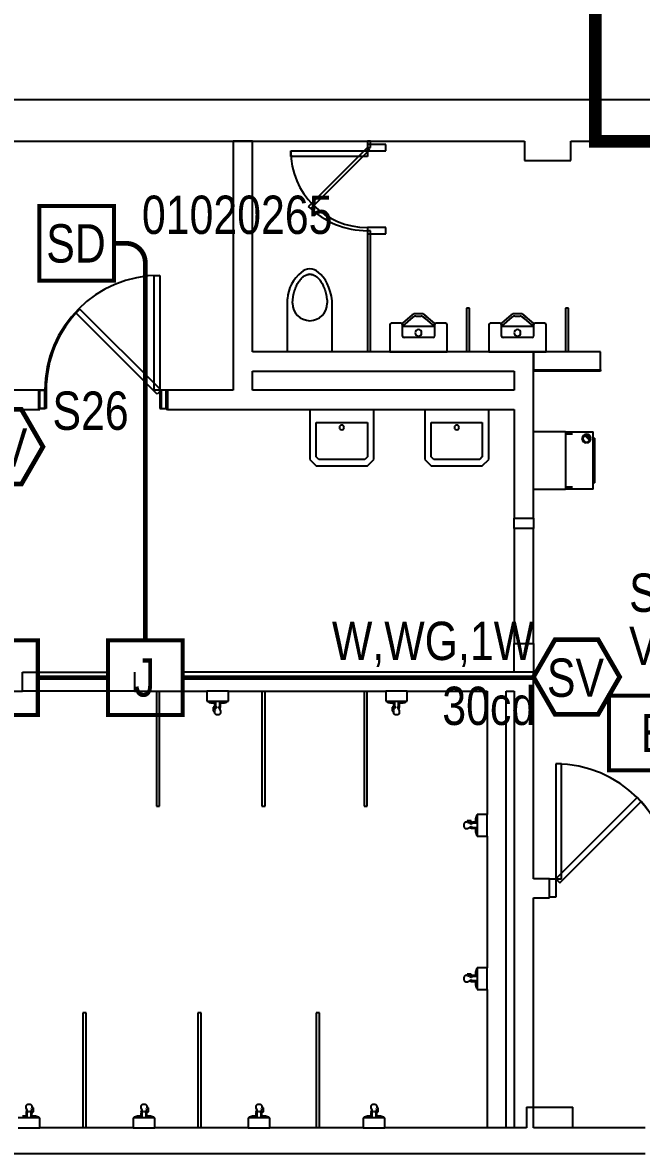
# Model space of a CAD drawing. Header units: inches. Extents: x 3516 to 15434, y -1454 to 5991.
# Drawn here: x 11319.3 to 11513, y 3495.1 to 3849.3 of the extents above; entities that cross this region are included whole.
import ezdxf
from ezdxf.enums import TextEntityAlignment as Align

# ---------------------------------------------------------------- set-up
doc = ezdxf.new("R2010")
doc.units = ezdxf.units.IN
doc.header["$LTSCALE"] = 0.25
doc.header["$MEASUREMENT"] = 0
for name, color, linetype in [('BACKGROUND', 8, 'Continuous'), ('CONDUIT', 6, 'Continuous'), ('EOL', 1, 'Continuous'), ('JUNCTION BOX', 1, 'Continuous'), ('SMOKE DETECTOR', 1, 'Continuous'), ('SPEAKER STROBE', 1, 'Continuous')]:
    doc.layers.add(name, color=color, linetype=linetype)
doc.styles.add('Arial', font='arial.ttf', dxfattribs={"width": 0.8})

# ---------------------------------------------------------------- blocks, each defined once
blk = doc.blocks.new('G4-S7VM')
at = {"layer": 'SPEAKER STROBE', "const_width": 1.46}
blk.add_lwpolyline([(13.83, 0.21), (7.08, 11.9), (-6.42, 11.9), (-13.17, 0.21), (-6.42, -11.49), (7.08, -11.49)], close=True, dxfattribs=at)
at = {"layer": 'SPEAKER STROBE', "style": 'Arial', "width": 0.8}
blk.add_text('SV', height=12, dxfattribs=at).set_placement((0, 0), align=Align.MIDDLE)
for tag, p in [('Speaker_Circuit', (16.8, 11.52)), ('Visual_Circuit', (16.8, -8.82))]:
    blk.add_attdef(tag, text='', height=12, dxfattribs=at).set_placement(p, align=Align.MIDDLE_LEFT)
for tag, p in [('W', (-12.95, 11.52)), ('CANDELA', (-12.62, -8.82)), ('1/2W', (-12.62, -29.16))]:
    blk.add_attdef(tag, text='', height=12, dxfattribs=at).set_placement(p, align=Align.MIDDLE_RIGHT)
blk = doc.blocks.new('SIGA-PD')
at = {"layer": 'SMOKE DETECTOR', "const_width": 1.3}
blk.add_lwpolyline([(-11.5, -11.68), (-11.5, 11.7), (11.89, 11.7), (11.89, -11.68)], close=True, dxfattribs=at)
at = {"layer": 'SMOKE DETECTOR', "style": 'Arial', "width": 0.8}
blk.add_text('SD', height=12, dxfattribs=at).set_placement((0, 0), align=Align.MIDDLE)
for tag, p in [('ADDRESS', (20.64, 8.96)), ('ZONE', (20.64, -8.58))]:
    blk.add_attdef(tag, text='', height=12, dxfattribs=at).set_placement(p, align=Align.MIDDLE_LEFT)
blk.add_attdef('SUBSCRIPT', text='', height=12, dxfattribs=at).set_placement((-16.56, -9.02), align=Align.MIDDLE_RIGHT)
blk = doc.blocks.new('JUNCTION BOX')
at = {"const_width": 1.3}
blk.add_lwpolyline([(-11.5, -11.68), (-11.5, 11.7), (11.89, 11.7), (11.89, -11.68)], close=True, dxfattribs=at)
at = {"style": 'Arial', "width": 0.8}
blk.add_text('J', height=12, dxfattribs=at).set_placement((0, 0), align=Align.MIDDLE)
blk.add_attdef('SUBSCRIPT', text='', height=12, dxfattribs=at).set_placement((-16.56, -9.02), align=Align.MIDDLE_RIGHT)
blk = doc.blocks.new('EOLR')
at = {"layer": 'EOL', "const_width": 1.25}
blk.add_lwpolyline([(-23.38, 11.69), (23.38, 11.69), (23.38, -11.69), (-23.38, -11.69)], close=True, dxfattribs=at)
at = {"layer": 'EOL', "style": 'Arial', "width": 0.8}
blk.add_text('EOL', height=12, dxfattribs=at).set_placement((0, 0), align=Align.MIDDLE)
for tag, p in [('CIRCUIT#', (28.56, 10.91)), ('EOL_VALUE', (28.88, -9.43))]:
    blk.add_attdef(tag, text='', height=12, dxfattribs=at).set_placement(p, align=Align.MIDDLE_LEFT)

msp = doc.modelspace()

# ---------------------------------------------------------------- linework, layer by layer
at = {"lineweight": 0, "const_width": 4}
msp.add_lwpolyline([(11848.9, 3068.14), (11797.95, 3068.14), (11797.95, 3812.13), (11579.57, 3812.13), (11498.57, 3812.13), (11498.57, 5988.61)], dxfattribs=at)
at = {"layer": 'BACKGROUND'}
for p, q in [((11560.53, 3825.13), (10574.03, 3825.13)), ((11310.95, 3812.13), (11476.45, 3812.13)), ((11391.19, 3812.13), (11385.19, 3812.13)), ((11385.19, 3812.13), (11385.19, 3734.13)), ((11391.19, 3746.13), (11391.19, 3812.13)), ((11428.19, 3812.13), (11427.19, 3812.13)), ((11427.19, 3812.13), (11427.19, 3810.13)), ((11432.94, 3811.13), (11427.19, 3811.13)), ((11427.19, 3811.13), (11427.19, 3809.13)), ((11428.19, 3810.13), (11428.19, 3812.13)), ((11432.94, 3809.13), (11432.94, 3811.13)), ((11476.45, 3812.13), (11476.45, 3806.13)), ((11490.95, 3812.13), (11739.17, 3812.13)), ((11490.95, 3806.13), (11490.95, 3812.13)), ((11403.19, 3807.38), (11403.19, 3809.13)), ((11403.19, 3809.13), (11427.19, 3809.13)), ((11427.19, 3807.38), (11403.19, 3807.38)), ((11408.81, 3791.75), (11427.19, 3810.13)), ((11427.9, 3809.42), (11409.52, 3791.04)), ((11427.19, 3810.13), (11428.19, 3810.13)), ((11427.19, 3810.13), (11427.9, 3809.42)), ((11427.19, 3809.13), (11427.19, 3807.38)), ((11427.19, 3809.13), (11432.94, 3809.13)), ((11476.45, 3806.13), (11490.95, 3806.13)), ((11409.52, 3791.04), (11408.81, 3791.75)), ((11432.94, 3785.13), (11427.19, 3785.13)), ((11427.19, 3785.13), (11427.19, 3783.13)), ((11428.19, 3784.13), (11427.19, 3784.13)), ((11427.19, 3784.13), (11427.19, 3746.13)), ((11427.19, 3783.13), (11432.94, 3783.13)), ((11428.19, 3746.13), (11428.19, 3784.13)), ((11432.94, 3783.13), (11432.94, 3785.13)), ((11360.44, 3734.13), (11360.44, 3770.13)), ((11360.44, 3770.13), (11362.19, 3770.13)), ((11362.19, 3770.13), (11362.19, 3734.13)), ((11402.21, 3746.13), (11402.21, 3762.81)), ((11416.21, 3746.13), (11416.21, 3762.15)), ((11335.92, 3758.35), (11337.16, 3759.59)), ((11361.38, 3732.89), (11335.92, 3758.35)), ((11337.16, 3759.59), (11362.61, 3734.13)), ((11441.27, 3757.77), (11438.19, 3755.13)), ((11440.56, 3757.16), (11441.27, 3757.77)), ((11444.14, 3758.13), (11442.25, 3758.13)), ((11445.12, 3757.77), (11445.83, 3757.16)), ((11448.19, 3755.13), (11445.12, 3757.77)), ((11459.19, 3759.88), (11458.19, 3759.88)), ((11458.19, 3759.88), (11458.19, 3746.13)), ((11459.19, 3746.13), (11459.19, 3759.88)), ((11472.27, 3757.77), (11469.19, 3755.13)), ((11471.56, 3757.16), (11472.27, 3757.77)), ((11475.14, 3758.13), (11473.25, 3758.13)), ((11476.12, 3757.77), (11476.83, 3757.16)), ((11479.19, 3755.13), (11476.12, 3757.77)), ((11490.19, 3759.88), (11489.19, 3759.88)), ((11489.19, 3759.88), (11489.19, 3746.13)), ((11490.19, 3746.13), (11490.19, 3759.88)), ((11434.19, 3754.63), (11434.19, 3746.13)), ((11437.69, 3755.13), (11434.69, 3755.13)), ((11438.19, 3754.14), (11441.69, 3757.14)), ((11438.19, 3755.13), (11438.19, 3754.63)), ((11438.19, 3751.13), (11438.19, 3754.63)), ((11448.19, 3754.14), (11438.19, 3754.14)), ((11441.69, 3757.14), (11441.07, 3756.61)), ((11442.34, 3757.38), (11444.05, 3757.38)), ((11445.32, 3756.61), (11444.7, 3757.14)), ((11444.7, 3757.14), (11448.19, 3754.14)), ((11448.19, 3754.63), (11448.19, 3755.13)), ((11448.19, 3754.63), (11448.19, 3751.13)), ((11451.69, 3755.13), (11448.69, 3755.13)), ((11452.19, 3746.13), (11452.19, 3754.63)), ((11465.19, 3754.63), (11465.19, 3746.13)), ((11468.69, 3755.13), (11465.69, 3755.13)), ((11469.19, 3754.14), (11472.69, 3757.14)), ((11469.19, 3755.13), (11469.19, 3754.63)), ((11469.19, 3751.13), (11469.19, 3754.63)), ((11479.19, 3754.14), (11469.19, 3754.14)), ((11472.69, 3757.14), (11472.07, 3756.61)), ((11473.34, 3757.38), (11475.05, 3757.38)), ((11476.32, 3756.61), (11475.7, 3757.14)), ((11475.7, 3757.14), (11479.19, 3754.14)), ((11479.19, 3754.63), (11479.19, 3755.13)), ((11479.19, 3754.63), (11479.19, 3751.13)), ((11482.69, 3755.13), (11479.69, 3755.13)), ((11483.19, 3746.13), (11483.19, 3754.63)), ((11447.69, 3750.63), (11438.69, 3750.63)), ((11478.69, 3750.63), (11469.69, 3750.63)), ((11427.19, 3746.13), (11391.19, 3746.13)), ((11428.19, 3746.13), (11427.19, 3746.13)), ((11458.19, 3746.13), (11428.19, 3746.13)), ((11434.19, 3746.13), (11452.19, 3746.13)), ((11459.19, 3746.13), (11458.19, 3746.13)), ((11473.19, 3746.13), (11459.19, 3746.13)), ((11465.19, 3746.13), (11483.19, 3746.13)), ((11479.19, 3746.13), (11473.19, 3746.13)), ((11479.19, 3740.51), (11479.19, 3746.13)), ((11489.19, 3746.13), (11479.19, 3746.13)), ((11479.19, 3746.13), (11479.19, 3740.51)), ((11490.19, 3746.13), (11489.19, 3746.13)), ((11500.19, 3746.13), (11490.19, 3746.13)), ((11500.19, 3740.51), (11500.19, 3746.13)), ((11391.19, 3734.13), (11391.19, 3740.13)), ((11391.19, 3740.13), (11473.19, 3740.13)), ((11473.19, 3740.13), (11473.19, 3734.13)), ((11479.19, 3694.13), (11479.19, 3740.51)), ((11479.19, 3740.51), (11500.19, 3740.51)), ((11500.19, 3740.13), (11479.19, 3740.13)), ((11500.19, 3740.51), (11500.19, 3740.13)), ((11324.61, 3734.13), (11284.95, 3734.13)), ((11326.19, 3734.13), (11324.19, 3734.13)), ((11324.19, 3734.13), (11324.19, 3728.38)), ((11324.61, 3728.13), (11324.61, 3734.13)), ((11324.61, 3734.13), (11326.61, 3734.13)), ((11326.19, 3728.38), (11326.19, 3734.13)), ((11326.61, 3734.13), (11326.61, 3728.38)), ((11362.19, 3734.13), (11360.44, 3734.13)), ((11362.61, 3734.13), (11361.38, 3732.89)), ((11364.19, 3734.13), (11362.19, 3734.13)), ((11362.19, 3734.13), (11362.19, 3728.38)), ((11362.61, 3734.13), (11362.61, 3728.38)), ((11364.61, 3734.13), (11362.61, 3734.13)), ((11364.19, 3734.13), (11364.61, 3734.13)), ((11364.19, 3728.38), (11364.19, 3734.13)), ((11385.19, 3734.13), (11364.61, 3734.13)), ((11364.61, 3734.13), (11364.61, 3728.13)), ((11473.19, 3734.13), (11391.19, 3734.13)), ((11196.95, 3728.13), (11324.61, 3728.13)), ((11324.19, 3728.38), (11326.19, 3728.38)), ((11326.61, 3728.38), (11324.61, 3728.38)), ((11362.19, 3728.38), (11364.19, 3728.38)), ((11362.61, 3728.38), (11364.61, 3728.38)), ((11364.19, 3728.38), (11364.19, 3728.13)), ((11364.61, 3728.13), (11364.19, 3728.13)), ((11364.61, 3728.13), (11473.19, 3728.13)), ((11409.19, 3728.13), (11409.19, 3712.51)), ((11429.19, 3712.51), (11429.19, 3728.13)), ((11445.19, 3728.13), (11445.19, 3712.51)), ((11465.19, 3712.51), (11465.19, 3728.13)), ((11473.19, 3728.13), (11473.19, 3694.13)), ((11411.19, 3713.33), (11411.19, 3724.01)), ((11411.19, 3724.01), (11427.19, 3724.01)), ((11427.19, 3724.01), (11427.19, 3713.33)), ((11447.19, 3713.33), (11447.19, 3724.01)), ((11447.19, 3724.01), (11463.19, 3724.01)), ((11463.19, 3724.01), (11463.19, 3713.33)), ((11489.19, 3721.13), (11479.19, 3721.13)), ((11489.19, 3721.13), (11491.44, 3721.13)), ((11489.19, 3721.13), (11489.19, 3720.38)), ((11489.19, 3720.38), (11489.19, 3703.88)), ((11491.44, 3720.38), (11489.19, 3720.38)), ((11491.44, 3721.13), (11497.94, 3721.13)), ((11494.35, 3718.94), (11495.32, 3719.92)), ((11495.76, 3717.53), (11494.35, 3718.94)), ((11495.34, 3719.94), (11495.52, 3720.11)), ((11495.34, 3719.94), (11496.76, 3718.52)), ((11495.52, 3720.11), (11496.94, 3718.7)), ((11496.94, 3718.7), (11495.53, 3720.12)), ((11496.94, 3718.7), (11496.76, 3718.52)), ((11497.94, 3703.13), (11497.94, 3721.13)), ((11498.32, 3719.13), (11497.94, 3719.13)), ((11498.32, 3718.88), (11498.32, 3719.13)), ((11498.32, 3719.13), (11498.32, 3718.88)), ((11498.32, 3718.88), (11498.32, 3705.38)), ((11496.74, 3718.5), (11495.76, 3717.53)), ((11409.19, 3712.51), (11411.19, 3710.51)), ((11412.02, 3712.51), (11411.19, 3713.33)), ((11426.37, 3712.51), (11412.02, 3712.51)), ((11427.19, 3713.33), (11426.37, 3712.51)), ((11427.19, 3710.51), (11429.19, 3712.51)), ((11445.19, 3712.51), (11447.19, 3710.51)), ((11448.02, 3712.51), (11447.19, 3713.33)), ((11462.37, 3712.51), (11448.02, 3712.51)), ((11463.19, 3713.33), (11462.37, 3712.51)), ((11463.19, 3710.51), (11465.19, 3712.51)), ((11411.19, 3710.51), (11427.19, 3710.51)), ((11447.19, 3710.51), (11463.19, 3710.51)), ((11497.94, 3705.13), (11498.32, 3705.13)), ((11498.32, 3705.38), (11498.32, 3705.13)), ((11498.32, 3705.13), (11498.32, 3705.38)), ((11479.19, 3703.13), (11489.19, 3703.13)), ((11489.19, 3703.88), (11489.19, 3703.13)), ((11489.19, 3703.88), (11491.44, 3703.88)), ((11491.44, 3703.13), (11489.19, 3703.13)), ((11497.94, 3703.13), (11491.44, 3703.13)), ((11473.19, 3694.13), (11479.19, 3694.13)), ((11473.19, 3690.88), (11473.19, 3694.13)), ((11479.19, 3694.13), (11479.19, 3690.88)), ((11479.19, 3690.88), (11473.19, 3690.88)), ((11473.19, 3690.88), (11473.19, 3654.88)), ((11479.19, 3654.88), (11479.19, 3690.88)), ((11473.19, 3645.88), (11473.19, 3654.88)), ((11473.19, 3654.88), (11479.19, 3654.88)), ((11479.19, 3654.88), (11479.19, 3645.88)), ((11319.26, 3639.88), (11319.26, 3645.88)), ((11319.26, 3645.88), (11345.97, 3645.88)), ((11354.26, 3645.88), (11354.26, 3639.88)), ((11479.19, 3645.88), (11369.35, 3645.88)), ((11479.19, 3639.88), (11479.19, 3645.88)), ((11313.16, 3639.88), (11319.26, 3639.88)), ((11354.26, 3639.88), (11319.26, 3639.88)), ((11354.26, 3639.88), (11361.16, 3639.88)), ((11361.16, 3639.88), (11361.16, 3603.88)), ((11361.16, 3639.88), (11362.16, 3639.88)), ((11362.16, 3603.88), (11362.16, 3639.88)), ((11362.16, 3639.88), (11376.94, 3639.88)), ((11383.69, 3639.88), (11376.94, 3639.88)), ((11376.94, 3639.88), (11376.94, 3636.76)), ((11383.69, 3639.88), (11394.16, 3639.88)), ((11383.69, 3636.76), (11383.69, 3639.88)), ((11394.16, 3639.88), (11394.16, 3603.88)), ((11394.16, 3639.88), (11395.16, 3639.88)), ((11395.16, 3603.88), (11395.16, 3639.88)), ((11395.16, 3639.88), (11426.16, 3639.88)), ((11426.16, 3639.88), (11426.16, 3603.88)), ((11426.16, 3639.88), (11427.16, 3639.88)), ((11427.16, 3603.88), (11427.16, 3639.88)), ((11427.16, 3639.88), (11432.94, 3639.88)), ((11439.69, 3639.88), (11432.94, 3639.88)), ((11432.94, 3639.88), (11432.94, 3636.76)), ((11439.69, 3639.88), (11464.7, 3639.88)), ((11439.69, 3636.76), (11439.69, 3639.88)), ((11464.7, 3639.88), (11464.7, 3601.26)), ((11470.7, 3639.88), (11473.19, 3639.88)), ((11470.7, 3503.13), (11470.7, 3639.88)), ((11473.19, 3639.88), (11473.19, 3503.13)), ((11479.19, 3581.13), (11479.19, 3639.88)), ((11376.94, 3636.76), (11383.69, 3636.76)), ((11378.32, 3636.27), (11379.38, 3636.27)), ((11379.41, 3634.86), (11378.95, 3634.86)), ((11378.95, 3634.86), (11378.95, 3633.65)), ((11379.38, 3636.27), (11379.38, 3635.39)), ((11379.42, 3635), (11379.38, 3635)), ((11379.38, 3635), (11379.6, 3634.42)), ((11379.41, 3634.42), (11379.41, 3634.86)), ((11379.71, 3634.42), (11379.41, 3634.42)), ((11379.41, 3634.12), (11379.55, 3634.12)), ((11379.55, 3634.12), (11379.41, 3633.83)), ((11379.41, 3633.83), (11379.41, 3634.12)), ((11379.67, 3636.76), (11379.67, 3635.26)), ((11379.94, 3634.88), (11379.71, 3634.42)), ((11379.94, 3635.02), (11379.94, 3634.88)), ((11380.7, 3634.87), (11380.7, 3635.02)), ((11381.29, 3633.71), (11380.7, 3634.87)), ((11380.97, 3635.26), (11380.97, 3636.76)), ((11381, 3634.29), (11381.25, 3635)), ((11381.25, 3635), (11381.22, 3635)), ((11381.25, 3635.39), (11381.25, 3636.27)), ((11381.25, 3636.27), (11382.32, 3636.27)), ((11381.29, 3633.16), (11381.29, 3633.71)), ((11432.94, 3636.76), (11439.69, 3636.76)), ((11434.32, 3636.27), (11435.38, 3636.27)), ((11435.41, 3634.86), (11434.95, 3634.86)), ((11434.95, 3634.86), (11434.95, 3633.65)), ((11435.38, 3636.27), (11435.38, 3635.39)), ((11435.42, 3635), (11435.38, 3635)), ((11435.38, 3635), (11435.6, 3634.42)), ((11435.41, 3634.42), (11435.41, 3634.86)), ((11435.71, 3634.42), (11435.41, 3634.42)), ((11435.41, 3634.12), (11435.55, 3634.12)), ((11435.55, 3634.12), (11435.41, 3633.83)), ((11435.41, 3633.83), (11435.41, 3634.12)), ((11435.67, 3636.76), (11435.67, 3635.26)), ((11435.94, 3634.88), (11435.71, 3634.42)), ((11435.94, 3635.02), (11435.94, 3634.88)), ((11436.7, 3634.87), (11436.7, 3635.02)), ((11437.29, 3633.71), (11436.7, 3634.87)), ((11436.97, 3635.26), (11436.97, 3636.76)), ((11437, 3634.29), (11437.25, 3635)), ((11437.25, 3635), (11437.22, 3635)), ((11437.25, 3635.39), (11437.25, 3636.27)), ((11437.25, 3636.27), (11438.32, 3636.27)), ((11437.29, 3633.16), (11437.29, 3633.71)), ((11378.95, 3633.65), (11379.35, 3633.65)), ((11379.35, 3633.65), (11379.35, 3633.16)), ((11434.95, 3633.65), (11435.35, 3633.65)), ((11435.35, 3633.65), (11435.35, 3633.16)), ((11487.94, 3617.13), (11486.19, 3617.13)), ((11486.19, 3617.13), (11486.19, 3581.13)), ((11487.94, 3581.13), (11487.94, 3617.13)), ((11511.65, 3606.59), (11486.19, 3581.13)), ((11512.89, 3605.35), (11511.65, 3606.59)), ((11361.16, 3603.88), (11362.16, 3603.88)), ((11394.16, 3603.88), (11395.16, 3603.88)), ((11426.16, 3603.88), (11427.16, 3603.88)), ((11487.43, 3579.89), (11512.89, 3605.35)), ((11458.47, 3598.85), (11457.98, 3598.85)), ((11459.68, 3599.25), (11458.47, 3599.25)), ((11458.47, 3599.25), (11458.47, 3598.85)), ((11458.94, 3598.65), (11458.65, 3598.79)), ((11458.65, 3598.79), (11458.94, 3598.79)), ((11458.94, 3598.79), (11458.94, 3598.65)), ((11459.82, 3598.82), (11459.24, 3598.6)), ((11459.24, 3598.49), (11459.24, 3598.79)), ((11459.24, 3598.79), (11459.68, 3598.79)), ((11459.7, 3598.26), (11459.24, 3598.49)), ((11459.68, 3598.79), (11459.68, 3599.25)), ((11459.82, 3598.78), (11459.82, 3598.82)), ((11461.58, 3598.53), (11460.08, 3598.53)), ((11461.09, 3598.82), (11460.21, 3598.82)), ((11461.09, 3599.88), (11461.09, 3598.82)), ((11464.7, 3601.26), (11461.58, 3601.26)), ((11461.58, 3601.26), (11461.58, 3594.51)), ((11464.7, 3594.51), (11464.7, 3601.26)), ((11457.98, 3596.91), (11458.53, 3596.91)), ((11458.53, 3596.91), (11459.69, 3597.5)), ((11459.11, 3597.2), (11459.82, 3596.95)), ((11459.69, 3597.5), (11459.84, 3597.5)), ((11459.84, 3598.26), (11459.7, 3598.26)), ((11459.82, 3596.95), (11459.82, 3596.98)), ((11460.08, 3597.23), (11461.58, 3597.23)), ((11460.21, 3596.95), (11461.09, 3596.95)), ((11461.09, 3596.95), (11461.09, 3595.88)), ((11461.58, 3594.51), (11464.7, 3594.51)), ((11464.7, 3594.51), (11464.7, 3553.26)), ((11484.19, 3581.13), (11479.19, 3581.13)), ((11484.19, 3575.13), (11484.19, 3581.13)), ((11484.19, 3581.13), (11486.19, 3581.13)), ((11484.19, 3581.13), (11486.19, 3581.13)), ((11484.19, 3575.38), (11484.19, 3581.13)), ((11486.19, 3581.13), (11486.19, 3575.38)), ((11486.19, 3581.13), (11487.43, 3579.89)), ((11486.19, 3581.13), (11487.94, 3581.13)), ((11486.19, 3581.13), (11486.19, 3575.38)), ((11479.19, 3503.13), (11479.19, 3575.13)), ((11479.19, 3575.13), (11484.19, 3575.13)), ((11486.19, 3575.38), (11484.19, 3575.38)), ((11486.19, 3575.38), (11484.19, 3575.38)), ((11464.7, 3553.26), (11461.58, 3553.26)), ((11461.58, 3553.26), (11461.58, 3546.51)), ((11464.7, 3546.51), (11464.7, 3553.26)), ((11458.47, 3550.85), (11457.98, 3550.85)), ((11457.98, 3548.91), (11458.53, 3548.91)), ((11459.68, 3551.25), (11458.47, 3551.25)), ((11458.47, 3551.25), (11458.47, 3550.85)), ((11458.53, 3548.91), (11459.69, 3549.5)), ((11458.94, 3550.65), (11458.65, 3550.79)), ((11458.65, 3550.79), (11458.94, 3550.79)), ((11458.94, 3550.79), (11458.94, 3550.65)), ((11459.11, 3549.2), (11459.82, 3548.95)), ((11459.82, 3550.82), (11459.24, 3550.6)), ((11459.24, 3550.49), (11459.24, 3550.79)), ((11459.24, 3550.79), (11459.68, 3550.79)), ((11459.7, 3550.26), (11459.24, 3550.49)), ((11459.68, 3550.79), (11459.68, 3551.25)), ((11459.69, 3549.5), (11459.84, 3549.5)), ((11459.84, 3550.26), (11459.7, 3550.26)), ((11459.82, 3550.78), (11459.82, 3550.82)), ((11459.82, 3548.95), (11459.82, 3548.98)), ((11461.58, 3550.53), (11460.08, 3550.53)), ((11460.08, 3549.23), (11461.58, 3549.23)), ((11461.09, 3550.82), (11460.21, 3550.82)), ((11460.21, 3548.95), (11461.09, 3548.95)), ((11461.09, 3551.88), (11461.09, 3550.82)), ((11461.09, 3548.95), (11461.09, 3547.88)), ((11461.58, 3546.51), (11464.7, 3546.51)), ((11464.7, 3546.51), (11464.7, 3503.13)), ((11339.16, 3539.13), (11338.16, 3539.13)), ((11338.16, 3539.13), (11338.16, 3503.13)), ((11339.16, 3503.13), (11339.16, 3539.13)), ((11375.16, 3539.13), (11374.16, 3539.13)), ((11374.16, 3539.13), (11374.16, 3503.13)), ((11375.16, 3503.13), (11375.16, 3539.13)), ((11412.16, 3539.13), (11411.16, 3539.13)), ((11411.16, 3539.13), (11411.16, 3503.13)), ((11412.16, 3503.13), (11412.16, 3539.13)), ((11320.28, 3509.85), (11320.28, 3509.3)), ((11322.23, 3509.37), (11322.23, 3509.85)), ((11356.28, 3509.85), (11356.28, 3509.3)), ((11358.23, 3509.37), (11358.23, 3509.85)), ((11392.28, 3509.85), (11392.28, 3509.3)), ((11394.23, 3509.37), (11394.23, 3509.85)), ((11428.28, 3509.85), (11428.28, 3509.3)), ((11430.23, 3509.37), (11430.23, 3509.85)), ((11324.63, 3506.26), (11317.88, 3506.26)), ((11320.32, 3506.75), (11319.26, 3506.75)), ((11320.28, 3509.3), (11320.88, 3508.14)), ((11320.58, 3508.72), (11320.32, 3508.02)), ((11320.32, 3508.02), (11320.36, 3508.02)), ((11320.32, 3507.63), (11320.32, 3506.75)), ((11320.6, 3507.76), (11320.6, 3506.26)), ((11320.88, 3508.14), (11320.88, 3507.99)), ((11321.63, 3508.13), (11321.87, 3508.6)), ((11321.63, 3507.99), (11321.63, 3508.13)), ((11321.87, 3508.6), (11322.16, 3508.6)), ((11321.91, 3506.26), (11321.91, 3507.75)), ((11322.19, 3508.02), (11321.98, 3508.6)), ((11322.02, 3508.9), (11322.17, 3509.18)), ((11322.17, 3508.9), (11322.02, 3508.9)), ((11322.16, 3508.6), (11322.16, 3508.15)), ((11322.16, 3508.15), (11322.63, 3508.15)), ((11322.16, 3508.02), (11322.19, 3508.02)), ((11322.17, 3509.18), (11322.17, 3508.9)), ((11322.19, 3506.75), (11322.19, 3507.63)), ((11323.26, 3506.75), (11322.19, 3506.75)), ((11322.63, 3509.37), (11322.23, 3509.37)), ((11322.63, 3508.15), (11322.63, 3509.37)), ((11324.63, 3503.13), (11324.63, 3506.26)), ((11360.63, 3506.26), (11353.88, 3506.26)), ((11353.88, 3506.26), (11353.88, 3503.13)), ((11356.32, 3506.75), (11355.26, 3506.75)), ((11356.28, 3509.3), (11356.88, 3508.14)), ((11356.58, 3508.72), (11356.32, 3508.02)), ((11356.32, 3508.02), (11356.36, 3508.02)), ((11356.32, 3507.63), (11356.32, 3506.75)), ((11356.6, 3507.76), (11356.6, 3506.26)), ((11356.88, 3508.14), (11356.88, 3507.99)), ((11357.63, 3508.13), (11357.87, 3508.6)), ((11357.63, 3507.99), (11357.63, 3508.13)), ((11357.87, 3508.6), (11358.16, 3508.6)), ((11357.91, 3506.26), (11357.91, 3507.75)), ((11358.19, 3508.02), (11357.98, 3508.6)), ((11358.02, 3508.9), (11358.17, 3509.18)), ((11358.17, 3508.9), (11358.02, 3508.9)), ((11358.16, 3508.6), (11358.16, 3508.15)), ((11358.16, 3508.15), (11358.63, 3508.15)), ((11358.16, 3508.02), (11358.19, 3508.02)), ((11358.17, 3509.18), (11358.17, 3508.9)), ((11358.19, 3506.75), (11358.19, 3507.63)), ((11359.26, 3506.75), (11358.19, 3506.75)), ((11358.63, 3509.37), (11358.23, 3509.37)), ((11358.63, 3508.15), (11358.63, 3509.37)), ((11360.63, 3503.13), (11360.63, 3506.26)), ((11396.63, 3506.26), (11389.88, 3506.26)), ((11389.88, 3506.26), (11389.88, 3503.13)), ((11392.32, 3506.75), (11391.26, 3506.75)), ((11392.28, 3509.3), (11392.88, 3508.14)), ((11392.58, 3508.72), (11392.32, 3508.02)), ((11392.32, 3508.02), (11392.36, 3508.02)), ((11392.32, 3507.63), (11392.32, 3506.75)), ((11392.6, 3507.76), (11392.6, 3506.26)), ((11392.88, 3508.14), (11392.88, 3507.99)), ((11393.63, 3508.13), (11393.87, 3508.6)), ((11393.63, 3507.99), (11393.63, 3508.13)), ((11393.87, 3508.6), (11394.16, 3508.6)), ((11393.91, 3506.26), (11393.91, 3507.75)), ((11394.19, 3508.02), (11393.98, 3508.6)), ((11394.02, 3508.9), (11394.17, 3509.18)), ((11394.17, 3508.9), (11394.02, 3508.9)), ((11394.16, 3508.6), (11394.16, 3508.15)), ((11394.16, 3508.15), (11394.63, 3508.15)), ((11394.16, 3508.02), (11394.19, 3508.02)), ((11394.17, 3509.18), (11394.17, 3508.9)), ((11394.19, 3506.75), (11394.19, 3507.63)), ((11395.26, 3506.75), (11394.19, 3506.75)), ((11394.63, 3509.37), (11394.23, 3509.37)), ((11394.63, 3508.15), (11394.63, 3509.37)), ((11396.63, 3503.13), (11396.63, 3506.26)), ((11432.63, 3506.26), (11425.88, 3506.26)), ((11425.88, 3506.26), (11425.88, 3503.13)), ((11428.32, 3506.75), (11427.26, 3506.75)), ((11428.28, 3509.3), (11428.88, 3508.14)), ((11428.58, 3508.72), (11428.32, 3508.02)), ((11428.32, 3508.02), (11428.36, 3508.02)), ((11428.32, 3507.63), (11428.32, 3506.75)), ((11428.6, 3507.76), (11428.6, 3506.26)), ((11428.88, 3508.14), (11428.88, 3507.99)), ((11429.63, 3508.13), (11429.87, 3508.6)), ((11429.63, 3507.99), (11429.63, 3508.13)), ((11429.87, 3508.6), (11430.16, 3508.6)), ((11429.91, 3506.26), (11429.91, 3507.75)), ((11430.19, 3508.02), (11429.98, 3508.6)), ((11430.02, 3508.9), (11430.17, 3509.18)), ((11430.17, 3508.9), (11430.02, 3508.9)), ((11430.16, 3508.6), (11430.16, 3508.15)), ((11430.16, 3508.15), (11430.63, 3508.15)), ((11430.16, 3508.02), (11430.19, 3508.02)), ((11430.17, 3509.18), (11430.17, 3508.9)), ((11430.19, 3506.75), (11430.19, 3507.63)), ((11431.26, 3506.75), (11430.19, 3506.75)), ((11430.63, 3509.37), (11430.23, 3509.37)), ((11430.63, 3508.15), (11430.63, 3509.37)), ((11432.63, 3503.13), (11432.63, 3506.26)), ((11477.03, 3509.63), (11491.53, 3509.63)), ((11477.03, 3509.63), (11477.03, 3503.13)), ((11491.53, 3503.13), (11491.53, 3509.63)), ((11317.88, 3503.13), (11324.63, 3503.13)), ((11338.16, 3503.13), (11324.63, 3503.13)), ((11353.88, 3503.13), (11324.63, 3503.13)), ((11339.16, 3503.13), (11338.16, 3503.13)), ((11353.88, 3503.13), (11339.16, 3503.13)), ((11353.88, 3503.13), (11360.63, 3503.13)), ((11374.16, 3503.13), (11360.63, 3503.13)), ((11389.88, 3503.13), (11360.63, 3503.13)), ((11375.16, 3503.13), (11374.16, 3503.13)), ((11389.88, 3503.13), (11375.16, 3503.13)), ((11389.88, 3503.13), (11396.63, 3503.13)), ((11411.16, 3503.13), (11396.63, 3503.13)), ((11425.88, 3503.13), (11396.63, 3503.13)), ((11412.16, 3503.13), (11411.16, 3503.13)), ((11425.88, 3503.13), (11412.16, 3503.13)), ((11425.88, 3503.13), (11432.63, 3503.13)), ((11464.7, 3503.13), (11432.63, 3503.13)), ((11477.03, 3503.13), (11432.63, 3503.13)), ((11473.19, 3503.13), (11470.7, 3503.13)), ((11514.19, 3503.13), (11479.19, 3503.13)), ((11514.19, 3503.13), (11491.53, 3503.13)), ((11171.95, 3495.13), (11514.19, 3495.13)), ((11172.45, 3495.13), (11514.19, 3495.13))]:
    msp.add_line(p, q, dxfattribs=at)
at = {"layer": 'BACKGROUND', "flags": 128}
for points in [[(11495.43, 3720.06), (11495.39, 3720.05), (11495.35, 3720.03), (11495.31, 3720.01), (11495.27, 3719.99), (11495.23, 3719.97), (11495.19, 3719.94), (11495.16, 3719.92), (11495.12, 3719.89), (11495.09, 3719.86), (11495.05, 3719.83), (11495.02, 3719.8), (11494.99, 3719.77), (11494.96, 3719.73), (11494.93, 3719.7), (11494.91, 3719.66), (11494.88, 3719.62), (11494.86, 3719.59), (11494.83, 3719.55), (11494.81, 3719.51), (11494.79, 3719.47), (11494.78, 3719.43), (11494.76, 3719.38), (11494.75, 3719.34), (11494.73, 3719.3), (11494.72, 3719.25), (11494.71, 3719.21), (11494.71, 3719.17), (11494.7, 3719.12), (11494.7, 3719.08), (11494.7, 3719.03), (11494.69, 3719.01)], [(11494.69, 3719.01), (11494.7, 3718.96), (11494.7, 3718.92), (11494.7, 3718.87), (11494.71, 3718.83), (11494.72, 3718.78), (11494.73, 3718.74), (11494.74, 3718.7), (11494.75, 3718.65), (11494.77, 3718.61), (11494.78, 3718.57), (11494.8, 3718.53), (11494.82, 3718.49), (11494.84, 3718.45), (11494.87, 3718.41), (11494.89, 3718.37), (11494.92, 3718.33), (11494.94, 3718.3), (11494.97, 3718.26), (11495, 3718.23), (11495.04, 3718.2), (11495.07, 3718.17), (11495.1, 3718.14), (11495.14, 3718.11), (11495.17, 3718.08), (11495.21, 3718.06), (11495.25, 3718.04), (11495.29, 3718.01), (11495.33, 3717.99), (11495.37, 3717.97), (11495.41, 3717.96), (11495.45, 3717.94), (11495.5, 3717.93), (11495.54, 3717.92), (11495.58, 3717.91), (11495.63, 3717.9), (11495.67, 3717.89), (11495.72, 3717.89), (11495.76, 3717.88), (11495.81, 3717.88), (11495.85, 3717.88), (11495.9, 3717.88), (11495.94, 3717.89), (11495.99, 3717.89), (11496.03, 3717.9), (11496.08, 3717.91), (11496.12, 3717.92), (11496.16, 3717.93), (11496.2, 3717.95), (11496.25, 3717.97), (11496.29, 3717.98), (11496.33, 3718), (11496.37, 3718.02), (11496.41, 3718.05), (11496.44, 3718.07), (11496.48, 3718.1), (11496.52, 3718.12), (11496.55, 3718.15), (11496.59, 3718.18), (11496.62, 3718.21), (11496.65, 3718.25), (11496.68, 3718.28), (11496.71, 3718.32), (11496.73, 3718.35), (11496.76, 3718.39), (11496.78, 3718.43), (11496.81, 3718.47), (11496.83, 3718.51), (11496.85, 3718.55), (11496.86, 3718.59)], [(11496.94, 3719.01), (11496.94, 3719.05), (11496.94, 3719.1), (11496.94, 3719.14), (11496.93, 3719.19), (11496.92, 3719.23), (11496.91, 3719.27), (11496.9, 3719.32), (11496.89, 3719.36), (11496.87, 3719.4), (11496.86, 3719.44), (11496.84, 3719.49), (11496.82, 3719.53), (11496.8, 3719.57), (11496.77, 3719.6), (11496.75, 3719.64), (11496.72, 3719.68), (11496.69, 3719.71), (11496.67, 3719.75), (11496.64, 3719.78), (11496.6, 3719.81), (11496.57, 3719.84), (11496.54, 3719.87), (11496.5, 3719.9), (11496.46, 3719.93), (11496.43, 3719.95), (11496.39, 3719.98), (11496.35, 3720), (11496.31, 3720.02), (11496.27, 3720.04), (11496.23, 3720.05), (11496.19, 3720.07), (11496.14, 3720.08), (11496.1, 3720.1), (11496.06, 3720.11), (11496.01, 3720.12), (11495.97, 3720.12), (11495.92, 3720.13), (11495.88, 3720.13), (11495.83, 3720.13), (11495.79, 3720.13), (11495.74, 3720.13), (11495.7, 3720.12), (11495.65, 3720.12), (11495.61, 3720.11), (11495.56, 3720.1)], [(11496.91, 3718.72), (11496.92, 3718.76), (11496.93, 3718.8), (11496.93, 3718.85), (11496.94, 3718.89), (11496.94, 3718.94), (11496.94, 3718.98), (11496.94, 3719.01)]]:
    msp.add_lwpolyline(points, dxfattribs=at)
at = {"layer": 'BACKGROUND'}
for centre, radius, start, end in [((11427.19, 3809.13), 24, 180, 270), ((11427.19, 3810.13), 26, 225, 270), ((11409.19, 3768.18), 3.95, 46.8254, 133.1746), ((11362.19, 3734.13), 36, 90, 180), ((11413.37, 3762.25), 11.17, 127.9734, 177.1525), ((11409.19, 3768.26), 2.22, 63.624, 116.376), ((11409.19, 3761.38), 5.44, 180, 270), ((11409.19, 3761.38), 5.44, 270, 0), ((11362.61, 3734.13), 36, 135, 180), ((11442.25, 3756.63), 1.5, 90, 130.6013), ((11444.14, 3756.63), 1.5, 49.3987, 90), ((11473.25, 3756.63), 1.5, 90, 130.6013), ((11475.14, 3756.63), 1.5, 49.3987, 90), ((11434.69, 3754.63), 0.5, 90, 180), ((11437.69, 3754.63), 0.5, 0, 90), ((11442.34, 3756.38), 1, 90, 130.6013), ((11444.05, 3756.38), 1, 49.3987, 90), ((11448.69, 3754.63), 0.5, 90, 180), ((11451.69, 3754.63), 0.5, 0, 90), ((11465.69, 3754.63), 0.5, 90, 180), ((11468.69, 3754.63), 0.5, 0, 90), ((11473.34, 3756.38), 1, 90, 130.6013), ((11475.05, 3756.38), 1, 49.3987, 90), ((11479.69, 3754.63), 0.5, 90, 180), ((11482.69, 3754.63), 0.5, 0, 90), ((11438.69, 3751.13), 0.5, 180, 270), ((11443.19, 3752.13), 1, 0, 180), ((11443.19, 3752.13), 1, 0, 180), ((11443.19, 3752.13), 1, 180, 0), ((11443.19, 3752.13), 1, 180, 0), ((11447.69, 3751.13), 0.5, 270, 0), ((11469.69, 3751.13), 0.5, 180, 270), ((11474.19, 3752.13), 1, 0, 180), ((11474.19, 3752.13), 1, 0, 180), ((11474.19, 3752.13), 1, 180, 0), ((11474.19, 3752.13), 1, 180, 0), ((11478.69, 3751.13), 0.5, 270, 0), ((11419.19, 3722.51), 0.75, 0, 180), ((11419.19, 3722.51), 0.75, 0, 180), ((11419.19, 3722.51), 0.75, 180, 0), ((11419.19, 3722.51), 0.75, 180, 0), ((11455.19, 3722.51), 0.75, 0, 180), ((11455.19, 3722.51), 0.75, 0, 180), ((11455.19, 3722.51), 0.75, 180, 0), ((11455.19, 3722.51), 0.75, 180, 0), ((11495.82, 3719.01), 1.38, 0, 178.1324), ((11495.82, 3719.01), 1.38, 189.4974, 260.5026), ((11495.82, 3719.01), 1.12, 108, 157.3122), ((11495.82, 3719.01), 1.12, 0, 103.4345), ((11495.82, 3719.01), 1.38, 272.8073, 0), ((11495.82, 3719.01), 1.13, 347.0758, 0), ((11495.82, 3719.01), 1.12, 289.0564, 336.0407), ((11378.37, 3638.23), 1.97, 228.6292, 268.5605), ((11381.09, 3635.34), 1.71, 178.5192, 191.7063), ((11380.32, 3635.74), 0.813, 216.4021, 242.1879), ((11380.32, 3635.74), 0.813, 297.8121, 323.2218), ((11379.55, 3635.34), 1.71, 348.2937, 1.4808), ((11382.27, 3638.23), 1.97, 271.4395, 311.3708), ((11434.37, 3638.23), 1.97, 228.6292, 268.5605), ((11437.09, 3635.34), 1.71, 178.5192, 191.7063), ((11436.32, 3635.74), 0.813, 216.4021, 242.1879), ((11436.32, 3635.74), 0.813, 297.8121, 323.2218), ((11435.55, 3635.34), 1.71, 348.2937, 1.4808), ((11438.27, 3638.23), 1.97, 271.4395, 311.3708), ((11486.19, 3581.13), 36, 0, 90), ((11486.19, 3581.13), 36, 0, 45), ((11460.16, 3597.11), 1.71, 88.5192, 101.7063), ((11460.56, 3597.88), 0.813, 126.4021, 152.1879), ((11463.05, 3599.83), 1.97, 138.6292, 178.5605), ((11460.16, 3598.65), 1.71, 258.2937, 271.4808), ((11460.56, 3597.88), 0.813, 207.8121, 233.2218), ((11463.05, 3595.93), 1.97, 181.4395, 221.3708), ((11463.05, 3551.83), 1.97, 138.6292, 178.5605), ((11460.16, 3549.11), 1.71, 88.5192, 101.7063), ((11460.16, 3550.65), 1.71, 258.2937, 271.4808), ((11460.56, 3549.88), 0.813, 126.4021, 152.1879), ((11460.56, 3549.88), 0.813, 207.8121, 233.2218), ((11463.05, 3547.93), 1.97, 181.4395, 221.3708), ((11322.03, 3507.67), 1.71, 168.2937, 181.4808), ((11321.26, 3507.27), 0.813, 117.8121, 143.2218), ((11321.25, 3507.27), 0.813, 36.4021, 62.1879), ((11320.49, 3507.67), 1.71, 358.5192, 11.7063), ((11323.21, 3504.78), 1.97, 48.6292, 88.5605), ((11355.31, 3504.78), 1.97, 91.4395, 131.3708), ((11358.03, 3507.67), 1.71, 168.2937, 181.4808), ((11357.26, 3507.27), 0.813, 117.8121, 143.2218), ((11357.25, 3507.27), 0.813, 36.4021, 62.1879), ((11356.49, 3507.67), 1.71, 358.5192, 11.7063), ((11359.21, 3504.78), 1.97, 48.6292, 88.5605), ((11391.31, 3504.78), 1.97, 91.4395, 131.3708), ((11394.03, 3507.67), 1.71, 168.2937, 181.4808), ((11393.26, 3507.27), 0.813, 117.8121, 143.2218), ((11393.25, 3507.27), 0.813, 36.4021, 62.1879), ((11392.49, 3507.67), 1.71, 358.5192, 11.7063), ((11395.21, 3504.78), 1.97, 48.6292, 88.5605), ((11427.31, 3504.78), 1.97, 91.4395, 131.3708), ((11430.03, 3507.67), 1.71, 168.2937, 181.4808), ((11429.26, 3507.27), 0.813, 117.8121, 143.2218), ((11429.25, 3507.27), 0.813, 36.4021, 62.1879), ((11428.49, 3507.67), 1.71, 358.5192, 11.7063), ((11431.21, 3504.78), 1.97, 48.6292, 88.5605)]:
    msp.add_arc(centre, radius, start, end, dxfattribs=at)
msp.add_ellipse((11409.21, 3758.81), major_axis=(0, 13.2), ratio=0.54827, start_param=4.968903, end_param=5.903017, dxfattribs=at)
for points in [[(11403.75, 3761.38), (11403.78, 3762), (11403.91, 3763.22), (11404.28, 3764.95), (11404.82, 3766.53), (11405.5, 3767.91), (11406.31, 3769.03), (11407.22, 3769.86), (11408.19, 3770.36), (11408.86, 3770.48), (11409.19, 3770.48)], [(11409.19, 3770.48), (11409.53, 3770.48), (11410.2, 3770.36), (11411.17, 3769.86), (11412.08, 3769.03), (11412.89, 3767.91), (11413.57, 3766.53), (11414.11, 3764.95), (11414.48, 3763.22), (11414.61, 3762), (11414.64, 3761.38)], [(11379.35, 3633.16), (11379.35, 3633.08), (11379.4, 3632.92), (11379.62, 3632.71), (11379.94, 3632.58), (11380.32, 3632.53), (11380.7, 3632.58), (11381.03, 3632.71), (11381.24, 3632.92), (11381.29, 3633.08), (11381.29, 3633.16)], [(11435.35, 3633.16), (11435.35, 3633.08), (11435.4, 3632.92), (11435.62, 3632.71), (11435.94, 3632.58), (11436.32, 3632.53), (11436.7, 3632.58), (11437.03, 3632.71), (11437.24, 3632.92), (11437.29, 3633.08), (11437.29, 3633.16)], [(11457.98, 3598.85), (11457.9, 3598.85), (11457.74, 3598.8), (11457.53, 3598.58), (11457.4, 3598.26), (11457.35, 3597.88), (11457.4, 3597.5), (11457.53, 3597.18), (11457.74, 3596.96), (11457.9, 3596.91), (11457.98, 3596.91)], [(11457.98, 3550.85), (11457.9, 3550.85), (11457.74, 3550.8), (11457.53, 3550.58), (11457.4, 3550.26), (11457.35, 3549.88), (11457.4, 3549.5), (11457.53, 3549.18), (11457.74, 3548.96), (11457.9, 3548.91), (11457.98, 3548.91)], [(11322.23, 3509.85), (11322.23, 3509.94), (11322.18, 3510.09), (11321.96, 3510.3), (11321.64, 3510.44), (11321.25, 3510.48), (11320.87, 3510.44), (11320.55, 3510.3), (11320.33, 3510.09), (11320.28, 3509.94), (11320.28, 3509.85)], [(11358.23, 3509.85), (11358.23, 3509.94), (11358.18, 3510.09), (11357.96, 3510.3), (11357.64, 3510.44), (11357.25, 3510.48), (11356.87, 3510.44), (11356.55, 3510.3), (11356.33, 3510.09), (11356.28, 3509.94), (11356.28, 3509.85)], [(11394.23, 3509.85), (11394.23, 3509.94), (11394.18, 3510.09), (11393.96, 3510.3), (11393.64, 3510.44), (11393.25, 3510.48), (11392.87, 3510.44), (11392.55, 3510.3), (11392.33, 3510.09), (11392.28, 3509.94), (11392.28, 3509.85)], [(11430.23, 3509.85), (11430.23, 3509.94), (11430.18, 3510.09), (11429.96, 3510.3), (11429.64, 3510.44), (11429.25, 3510.48), (11428.87, 3510.44), (11428.55, 3510.3), (11428.33, 3510.09), (11428.28, 3509.94), (11428.28, 3509.85)]]:
    msp.add_open_spline(points, degree=3, dxfattribs=at)
msp.add_open_spline([(11495.24, 3718.05), (11495.21, 3718.06), (11495.16, 3718.1), (11495.08, 3718.16), (11495.01, 3718.23), (11494.94, 3718.3), (11494.9, 3718.36), (11494.88, 3718.39), (11494.88, 3718.39)], degree=3, knots=[-0.3333333, -0.3333333, -0.3333333, -0.3333333, -0.3055556, -0.2777778, -0.25, -0.2222222, -0.1944444, -0.1916046, -0.1916046, -0.1916046, -0.1916046], dxfattribs=at)
at = {"layer": 'CONDUIT', "lineweight": 0, "const_width": 1.5}
msp.add_lwpolyline([(11347.85, 3780.16), (11351.66, 3780.16, -0.414214), (11357.66, 3774.16), (11357.66, 3655.82)], format="xyb", dxfattribs=at)
for points in [[(11324.04, 3644.13), (11345.97, 3644.13)], [(11369.35, 3644.13), (11479.31, 3644.13)]]:
    msp.add_lwpolyline(points, dxfattribs=at)

# ---------------------------------------------------------------- block references
at = {"layer": 'EOL'}
msp.add_blockref('EOLR', (11526.2, 3626.8), dxfattribs=at).add_auto_attribs({'EOL_VALUE': 'V3-4'})
at = {"layer": 'JUNCTION BOX'}
for p in [(11312.15, 3644.12), (11357.46, 3644.12)]:
    msp.add_blockref('JUNCTION BOX', p, dxfattribs=at)
at = {"layer": 'SMOKE DETECTOR'}
msp.add_blockref('SIGA-PD', (11335.97, 3780.15), dxfattribs=at).add_auto_attribs({'ADDRESS': '01020265'})
at = {"layer": 'SPEAKER STROBE'}
ref = msp.add_blockref('G4-S7VM', (11311.8, 3716.23), dxfattribs=at)
ref.add_attrib('W', 'W,WG,1W', dxfattribs={"height": 12, "style": 'Arial', "width": 0.8}).set_placement((11298.86, 3727.75), align=Align.MIDDLE_RIGHT)
ref.add_attrib('Speaker_Circuit', 'S26', dxfattribs={"height": 12, "style": 'Arial', "width": 0.8}).set_placement((11328.6, 3727.75), align=Align.MIDDLE_LEFT)
ref.add_attrib('Visual_Circuit', 'V3-4-5', dxfattribs={"height": 12, "style": 'Arial', "width": 0.8}).set_placement((11258.06, 3707.41), align=Align.MIDDLE_LEFT)
ref.add_attrib('CANDELA', '30cd', dxfattribs={"height": 12, "style": 'Arial', "width": 0.8}).set_placement((11299.18, 3691.87), align=Align.MIDDLE_RIGHT)
ref = msp.add_blockref('G4-S7VM', (11492.37, 3644.13), dxfattribs=at)
ref.add_attrib('W', 'W,WG,1W', dxfattribs={"height": 12, "style": 'Arial', "width": 0.8}).set_placement((11479.42, 3655.65), align=Align.MIDDLE_RIGHT)
ref.add_attrib('Speaker_Circuit', 'S26', dxfattribs={"height": 12, "style": 'Arial', "width": 0.8}).set_placement((11509.17, 3670.74), align=Align.MIDDLE_LEFT)
ref.add_attrib('Visual_Circuit', 'V3-4-6', dxfattribs={"height": 12, "style": 'Arial', "width": 0.8}).set_placement((11509.17, 3654.05), align=Align.MIDDLE_LEFT)
ref.add_attrib('CANDELA', '30cd', dxfattribs={"height": 12, "style": 'Arial', "width": 0.8}).set_placement((11479.74, 3635.31), align=Align.MIDDLE_RIGHT)

doc.saveas('drawing.dxf')
